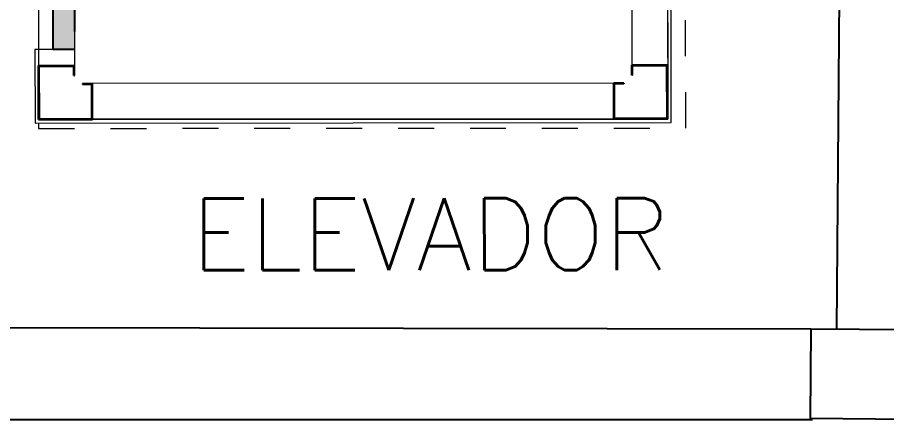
# Model space of a CAD drawing. Extents: x -152 to 150, y 325 to 437.
# Drawn here: x 1.613 to 4.031, y 412.109 to 413.229 of the extents above; entities that cross this region are included whole.
import ezdxf

# ---------------------------------------------------------------- set-up
doc = ezdxf.new("R2010")
doc.units = 0
doc.header["$LTSCALE"] = 0.01
doc.header["$MEASUREMENT"] = 0
doc.linetypes.add('HIDDEN', pattern=[0.375, 0.25, -0.125])
for name, color, linetype, lineweight in [('2COTA', 1, 'CONTINUOUS', 9), ('2H', 1, 'HIDDEN', 15), ('AR-ESQ-VT1', 1, 'CONTINUOUS', 9)]:
    doc.layers.add(name, color=color, linetype=linetype, lineweight=lineweight)
for name, color, linetype in [('47', 1, 'CONTINUOUS'), ('ALV', 2, 'CONTINUOUS'), ('AR-ELV', 2, 'CONTINUOUS'), ('ESTR', 3, 'CONTINUOUS'), ('PAREDE', 1, 'CONTINUOUS'), ('TEXTO', 2, 'CONTINUOUS')]:
    doc.layers.add(name, color=color, linetype=linetype)
doc.styles.add('UNB-100', font='simplex.shx', dxfattribs={"height": 3})

msp = doc.modelspace()

# ---------------------------------------------------------------- hatches: boundary and pattern name
at = {"layer": '2COTA', "linetype": 'Continuous'}
msp.add_hatch(color=256, dxfattribs=at).paths.add_polyline_path([(1.7717, 413.2599), (1.7717, 413.2427), (1.7718, 413.1396), (1.7118, 413.1396), (1.7117, 413.2598)])

# ---------------------------------------------------------------- linework, layer by layer
at = {"layer": '2COTA', "ltscale": 35}
msp.add_line((1.7718, 413.1396), (1.7118, 413.1396), dxfattribs=at)
at = {"layer": '2H', "lineweight": 9, "ltscale": 20}
for p, q in [((3.4719, 412.9209), (3.4709, 414.5709)), ((1.6719, 412.9348), (1.6719, 412.9198)), ((1.6719, 412.9198), (3.4719, 412.9209))]:
    msp.add_line(p, q, dxfattribs=at)
at = {"layer": '47', "ltscale": 0.5}
msp.add_line((1.7117, 413.2598), (1.7118, 413.1396), dxfattribs=at)
at = {"layer": '47', "ltscale": 35}
msp.add_line((1.7718, 413.1396), (1.7118, 413.1396), dxfattribs=at)
at = {"layer": '47', "lineweight": 25, "ltscale": 35}
for p, q in [((1.6719, 412.9448), (1.6718, 413.0948)), ((1.6738, 413.0928), (1.7698, 413.0929)), ((1.6739, 412.9468), (1.6738, 413.0928)), ((1.7698, 413.0673), (1.7698, 413.0929)), ((1.7718, 413.0673), (1.7718, 413.0949)), ((3.3218, 413.0683), (3.3218, 413.0958)), ((3.4198, 413.0939), (3.3238, 413.0938)), ((3.3238, 413.0683), (3.3238, 413.0938)), ((3.4199, 412.9479), (3.4198, 413.0939)), ((3.4219, 412.9459), (3.4218, 413.0959)), ((1.7698, 413.0673), (1.7718, 413.0673)), ((3.3238, 413.0683), (3.3218, 413.0683)), ((1.7943, 413.0449), (1.7943, 413.0429)), ((1.7943, 413.0449), (1.8219, 413.0449)), ((1.7943, 413.0429), (1.8199, 413.0429)), ((1.8199, 412.9469), (1.8199, 413.0429)), ((1.8219, 412.9449), (1.8219, 413.0449)), ((3.2719, 412.9458), (3.2719, 413.0458)), ((3.2994, 413.0458), (3.2719, 413.0458)), ((3.2739, 412.9478), (3.2739, 413.0438)), ((3.2994, 413.0438), (3.2739, 413.0438)), ((3.2994, 413.0458), (3.2994, 413.0438)), ((1.6739, 412.9468), (1.8199, 412.9469)), ((3.4219, 412.9459), (3.2719, 412.9458)), ((3.4199, 412.9479), (3.2739, 412.9478)), ((1.6719, 412.9448), (1.8219, 412.9449))]:
    msp.add_line(p, q, dxfattribs=at)
at = {"layer": 'ALV'}
for p, q in [((3.8922, 412.3612), (3.9173, 415.3127)), ((-0.181, 412.3685), (3.8199, 412.3618)), ((-0.181, 412.1088), (3.8244, 412.1088))]:
    msp.add_line(p, q, dxfattribs=at)
at = {"layer": 'AR-ELV', "lineweight": 13}
for p, q in [((1.6709, 414.5448), (1.6719, 412.9448)), ((3.321, 414.3958), (3.3218, 413.0958)), ((3.421, 414.3959), (3.4218, 413.0959)), ((3.421, 414.3959), (3.4219, 412.9459)), ((3.421, 414.3959), (3.4218, 413.1459)), ((1.771, 414.3949), (1.7718, 413.0949)), ((1.6717, 413.278), (1.6718, 413.0948)), ((3.2719, 413.0458), (1.8219, 413.0449)), ((3.1739, 412.9457), (1.6719, 412.9448))]:
    msp.add_line(p, q, dxfattribs=at)
at = {"layer": 'AR-ELV'}
msp.add_line((3.2719, 412.9458), (1.6719, 412.9448), dxfattribs=at)
at = {"layer": 'AR-ESQ-VT1'}
for p, q in [((3.4319, 412.9359), (3.4309, 414.5559)), ((1.7118, 413.1396), (1.6618, 413.1395)), ((1.6618, 413.1395), (1.6619, 412.9348)), ((1.6619, 412.9348), (3.4319, 412.9359))]:
    msp.add_line(p, q, dxfattribs=at)
at = {"layer": 'ESTR'}
for p, q in [((3.8199, 412.3618), (3.8177, 412.1118)), ((3.8199, 412.3618), (4.1199, 412.3593)), ((4.1177, 412.1093), (3.8177, 412.1118))]:
    msp.add_line(p, q, dxfattribs=at)
at = {"layer": 'PAREDE', "ltscale": 0.5}
msp.add_line((1.7712, 414.1299), (1.7718, 413.1896), dxfattribs=at)
at = {"layer": 'PAREDE', "lineweight": 25, "ltscale": 35}
for p, q in [((1.6718, 413.0948), (1.7718, 413.0949)), ((3.4218, 413.0959), (3.3218, 413.0958))]:
    msp.add_line(p, q, dxfattribs=at)

# ---------------------------------------------------------------- texts
at = {"layer": 'TEXTO', "style": 'UNB-100'}
msp.add_text('ELEVADOR', height=0.2, rotation=0.0358, dxfattribs=at).set_placement((2.0975, 412.5247))

doc.saveas('drawing.dxf')
